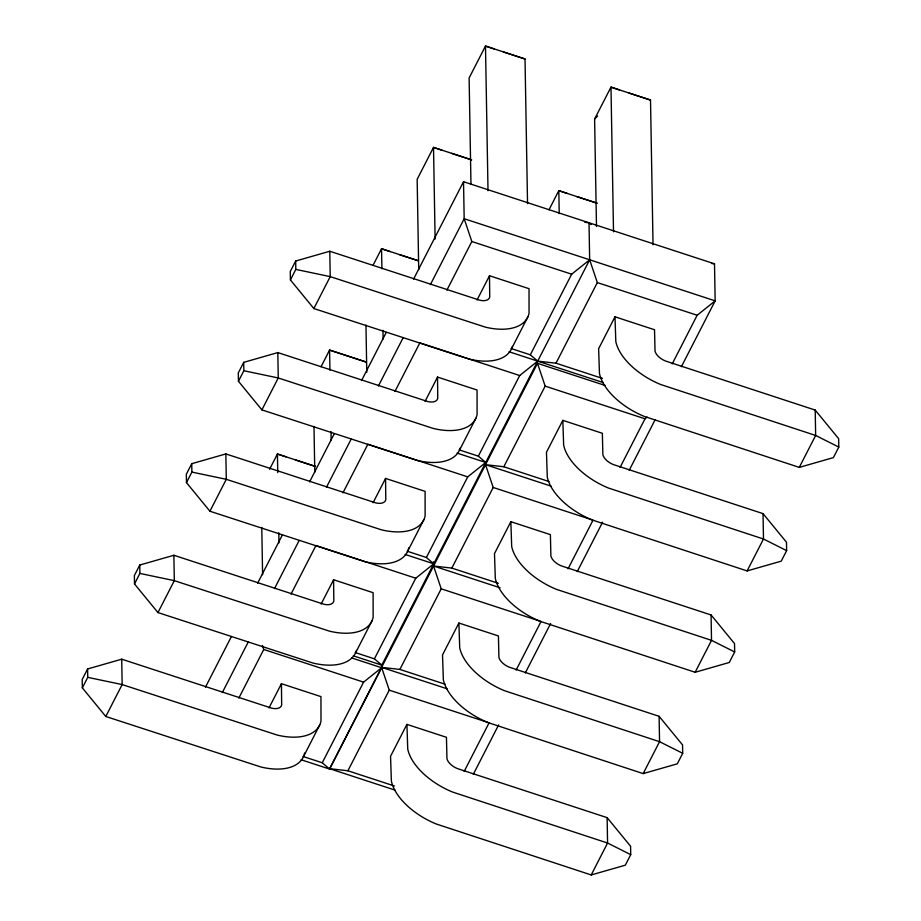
<?xml version="1.0" encoding="UTF-8"?>
<svg xmlns="http://www.w3.org/2000/svg" width="921" height="921" viewBox="0 0 921 921"><rect width="100%" height="100%" fill="white"/><g stroke="black" fill="none" stroke-linecap="round" stroke-linejoin="round"><path stroke-width="1.38" d="M134.501 583.96L139.9 573.426L174.322 580.656L329.373 631.127A55.663 30.335 27.1 0 0 373.143 617.185L373.12 592.698L333.586 579.758L333.816 601.01A12.79 6.965 27.1 0 1 323.766 604.222L173.873 555.271L139.762 565.045L134.362 575.579L134.501 583.96L157.952 612.569L313.002 663.051A55.663 30.335 27.1 0 0 356.462 650.41M186.468 482.616L191.879 472.082L226.29 479.311L381.34 529.794A55.663 30.335 27.1 0 0 425.122 515.841L425.088 491.354L385.565 478.425L385.784 499.677A12.79 6.965 27.1 0 1 375.733 502.878L225.852 453.926L191.729 463.7L186.33 474.234L186.468 482.616L209.919 511.236L364.969 561.706A55.663 30.335 27.1 0 0 408.751 547.765M238.447 381.271L243.846 370.737L278.257 377.967L433.307 428.449A55.663 30.335 27.1 0 0 477.09 414.508L477.055 390.02L437.533 377.08L437.751 398.333A12.79 6.965 27.1 0 1 427.701 401.533L277.82 352.582L243.697 362.367L238.297 372.901L238.447 381.271L261.886 409.891L416.937 460.373A55.663 30.335 27.1 0 0 460.396 447.733M290.414 279.938L295.814 269.404L330.225 276.634L485.275 327.116A55.663 30.335 27.1 0 0 529.057 313.163L529.022 288.676L489.5 275.747L489.73 296.999A12.79 6.965 27.1 0 1 479.668 300.2L329.787 251.249L295.664 261.023L290.265 271.557L290.414 279.938L313.854 308.547L468.904 359.029A55.663 30.335 27.1 0 0 512.375 346.4M82.349 687.883L87.748 677.349L122.159 684.579L277.209 735.062A55.663 30.335 27.1 0 0 320.992 721.108L320.957 696.621L281.435 683.693L281.665 704.945A12.79 6.965 27.1 0 1 271.603 708.145L121.722 659.194L87.599 668.968L82.199 679.502L82.349 687.883L105.8 716.492L260.85 766.974A55.663 30.335 27.1 0 0 304.621 753.033M157.952 612.569L174.322 580.656L173.873 555.271M209.919 511.236L226.29 479.311L225.852 453.926M261.886 409.891L278.257 377.967L277.82 352.582M313.854 308.547L330.225 276.634L329.787 251.249M105.8 716.492L122.159 684.579L121.722 659.194M321.072 366.673L329.58 350.072L366.385 362.114L329.58 350.072L329.937 370.127M373.04 265.329L381.547 248.728L418.353 260.77L399.587 254.691M269.565 469.319L277.428 453.995L315.581 466.487L295.457 459.959M257.592 583.269L282.286 535.136M309.56 481.925L334.254 433.791M361.539 380.592L386.221 332.446M413.506 279.247L463.528 181.713L714.512 263.832L715.157 300.856L681.379 366.719M205.441 687.193L231.424 636.526M274.481 588.623L299.164 540.477M326.448 487.278L351.143 439.144M378.416 385.934L403.11 337.8M430.395 284.601L464.172 218.726L463.528 181.713M222.329 692.546L248.313 641.879M290.99 594.172L315.926 545.543L415.762 578.215L433.756 563.813L426.388 557.493L407.243 551.23M342.957 492.839L367.893 444.21L467.73 476.871L485.724 462.469L478.356 456.148L459.211 449.885M394.925 391.494L419.861 342.865L519.697 375.538L537.691 361.136L555.985 363.208L602.484 378.427M446.892 290.15L471.828 241.521L464.172 218.726L715.157 300.856L697.162 315.258L672.226 363.887M238.827 698.095L263.763 649.478L262.416 645.448M321.153 604.026L333.586 579.758M373.12 502.682L385.565 478.425M425.088 401.337L437.533 377.08M477.055 300.004L489.5 275.747M268.99 707.95L281.435 683.693M596.486 226.462L594.609 119.028L610.98 87.115L650.514 100.044L653.035 244.721M548.997 209.815L558.817 190.659L596.981 203.15M355.541 652.908L371.911 620.996M407.508 551.575L423.879 519.651M459.475 450.231L475.846 418.307M511.454 348.886L527.814 316.974M303.389 756.843L319.748 724.919M584.8 222.295L589.014 222.767L589.659 259.791L381.789 665.146L374.421 658.837L415.762 578.215M426.388 557.493L467.73 476.871M478.356 456.148L519.697 375.538M537.691 361.136L530.323 354.815L571.665 274.193L589.659 259.791L597.326 282.586L555.985 363.208M351.592 657.916L381.605 667.737L329.626 769.081L322.258 762.761L363.599 682.139L381.605 667.737L381.547 664.513M395.097 790.126L329.626 768.701L537.496 363.335L537.45 360.491M329.626 768.701L347.908 770.773L389.249 690.151L381.593 667.357L399.875 669.429L445.016 684.199M399.875 669.429L441.217 588.818L433.561 566.012L433.492 561.741M500.08 587.782L433.561 566.012L451.843 568.096L493.196 487.474L485.528 464.679L485.482 461.824M551.011 486.104L485.528 464.679L503.822 466.751L545.163 386.129L537.496 363.335L605.373 385.542M614.986 316.801L598.627 348.725L599.456 373.477A55.663 30.335 27.1 0 0 644.216 416.396L799.278 467.384L833.401 457.61L838.801 447.076L838.651 438.695L815.2 410.075L665.319 360.94A12.79 6.965 27.1 0 1 655.038 351.085L654.52 329.741L614.986 316.801L615.815 341.553A55.663 30.335 27.1 0 0 660.587 384.471L815.649 435.46L838.801 447.076M406.921 724.378L390.55 756.291L391.379 781.043A55.663 30.335 27.1 0 0 436.151 823.961L591.213 874.95L625.324 865.176L630.724 854.642L630.586 846.261L607.135 817.652L457.242 768.517A12.79 6.965 27.1 0 1 446.961 758.651L446.443 737.307L406.921 724.378L407.75 749.118A55.663 30.335 27.1 0 0 452.522 792.037L607.572 843.037L630.724 854.642M458.888 623.033L442.517 654.946L443.346 679.698A55.663 30.335 27.1 0 0 488.118 722.617L643.18 773.605L677.292 763.831L682.703 753.297L682.553 744.916L659.102 716.308L509.221 667.172A12.79 6.965 27.1 0 1 498.929 657.306L498.411 635.962L458.888 623.033L459.717 647.785A55.663 30.335 27.1 0 0 504.489 690.704L659.551 741.693L682.703 753.297M510.856 521.689L494.485 553.613L495.314 578.353A55.663 30.335 27.1 0 0 540.086 621.284L695.148 672.272L729.271 662.487L734.67 651.964L734.521 643.583L711.07 614.963L561.188 565.828A12.79 6.965 27.1 0 1 550.896 555.973L550.39 534.629L510.856 521.689L511.685 546.441A55.663 30.335 27.1 0 0 556.457 589.359L711.519 640.348L734.67 651.964M562.823 420.356L546.464 452.269L547.281 477.02A55.663 30.335 27.1 0 0 592.053 519.939L747.115 570.928L781.238 561.154L786.638 550.62L786.488 542.239L763.037 513.63L613.156 464.495A12.79 6.965 27.1 0 1 602.864 454.629L602.357 433.284L562.823 420.356L563.652 445.096A55.663 30.335 27.1 0 0 608.424 488.026L763.486 539.015L786.638 550.62M464.149 771.453L489.086 722.824L389.249 690.151M516.117 670.108L541.053 621.479L441.217 588.818M568.084 568.775L593.032 520.146L493.196 487.474M620.063 467.431L644.999 418.802L647.118 417.109M473.302 774.296L498.641 724.885M525.281 672.952L550.608 623.552M577.248 571.607L602.576 522.207M629.216 470.274L655.199 419.596M799.278 467.384L815.649 435.46L815.2 410.075M591.213 874.95L607.572 843.037L607.135 817.652M643.18 773.605L659.551 741.693L659.102 716.308M695.148 672.272L711.519 640.348L711.07 614.963M747.115 570.928L763.486 539.015L763.037 513.63M594.609 119.028L597.614 115.977M711.703 263.51L714.512 263.832M503.522 52.013L525.016 58.979L527.537 203.668M629.02 93.067L650.514 100.044M451.555 153.346L471.702 159.886L433.515 147.395L417.155 179.307L418.721 269.554M576.857 196.622L597.004 203.161M525.016 58.979L485.494 46.05L469.123 77.963L470.965 183.97M471.828 241.521L571.665 274.193M597.326 282.586L697.162 315.258M511.178 348.552L530.323 354.815M509.048 351.753L603.174 382.549M545.163 386.129L644.999 418.802M503.822 466.751L548.951 481.522M457.081 453.097L485.724 462.469M451.843 568.096L498.342 583.304M405.113 554.442L433.756 563.813M355.264 652.563L374.421 658.837M353.284 655.821L381.789 665.146M381.593 667.357L447.065 688.781M263.763 649.478L363.599 682.139M347.908 770.773L394.407 785.993M303.113 756.498L322.258 762.761M301.121 759.756L329.626 769.081M619.534 89.97L610.98 87.115L613.513 231.793M494.036 48.905L485.494 46.05L488.015 190.728M442.068 150.25L433.515 147.395L435.115 239.069M567.371 193.514L558.817 190.659L559.22 213.58M390.101 251.583L381.547 248.728L381.904 268.782M285.971 456.851L277.428 453.995L277.751 472.623M589.014 222.767L591.121 224.574M382.975 330.386L383.124 338.974M365.959 325.055L366.777 372.326M331.007 431.719L331.157 440.319M313.992 426.4L314.786 472.231M295.664 261.023L295.814 269.404M278.798 532.787L278.971 542.814M261.783 527.457L262.6 574.727M243.697 362.367L243.846 370.737M191.729 463.7L191.879 472.082M139.762 565.045L139.9 573.426M87.599 668.968L87.748 677.349"/></g></svg>
